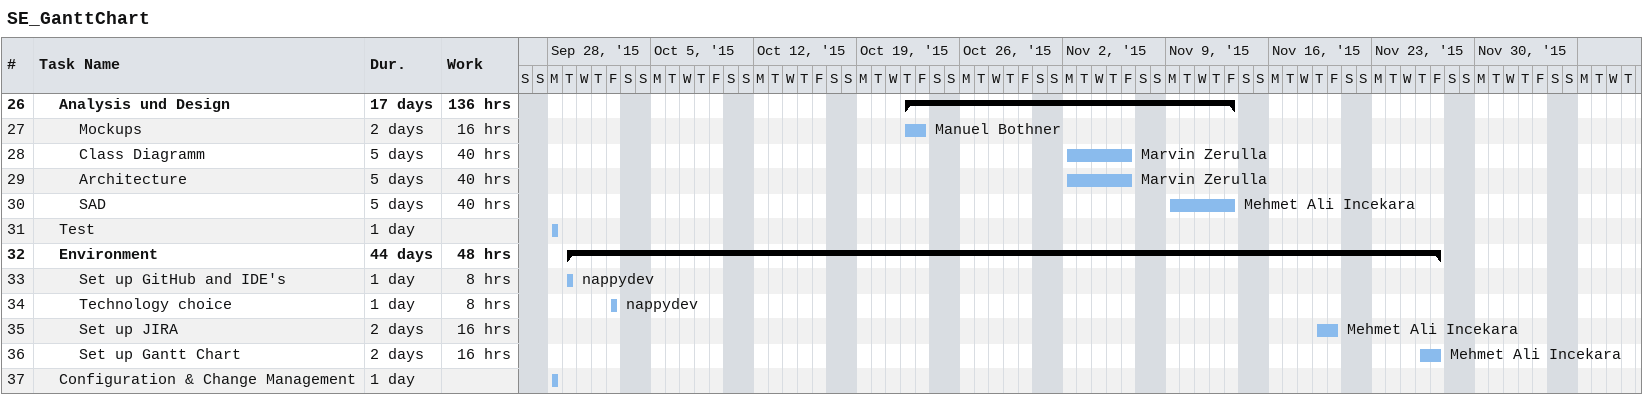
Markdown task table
SE_GanttChart

| ID | Level | Task | Duration | Start | Finish | Resources | Work (h) |
|---|---|---|---|---|---|---|---|
| 26 | 2 | **Analysis und Design** | 17d | 2015-10-22 | 2015-11-13 |  | 136 |
| 27 | 3 | Mockups | 2d | 2015-10-22 | 2015-10-23 | Manuel Bothner | 16 |
| 28 | 3 | Class Diagramm | 5d | 2015-11-02 | 2015-11-06 | Marvin Zerulla | 40 |
| 29 | 3 | Architecture | 5d | 2015-11-02 | 2015-11-06 | Marvin Zerulla | 40 |
| 30 | 3 | SAD | 5d | 2015-11-09 | 2015-11-13 | Mehmet Ali Incekara | 40 |
| 31 | 2 | Test | 1d | 2015-09-28 | 2015-09-28 |  |  |
| 32 | 2 | **Environment** | 44d | 2015-09-29 | 2015-11-27 |  | 48 |
| 33 | 3 | Set up GitHub and IDE's | 1d | 2015-09-29 | 2015-09-29 | nappydev | 8 |
| 34 | 3 | Technology choice | 1d | 2015-10-02 | 2015-10-02 | nappydev | 8 |
| 35 | 3 | Set up JIRA | 2d | 2015-11-19 | 2015-11-20 | Mehmet Ali Incekara | 16 |
| 36 | 3 | Set up Gantt Chart | 2d | 2015-11-26 | 2015-11-27 | Mehmet Ali Incekara | 16 |
| 37 | 2 | Configuration & Change Management | 1d | 2015-09-28 | 2015-09-28 |  |  |
